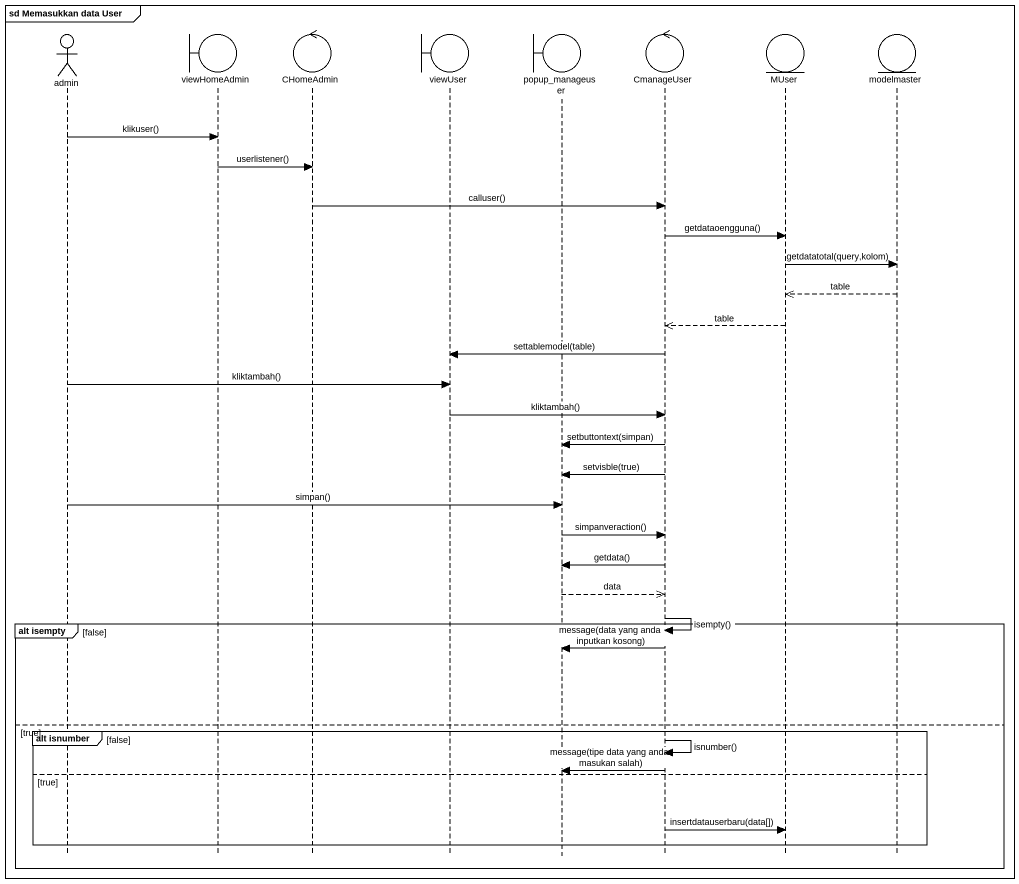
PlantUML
@startuml
mainframe sd Memasukkan data User
hide footbox
actor admin
boundary viewHomeAdmin
control CHomeAdmin
boundary viewUser
boundary popup_manageuser
control CmanageUser
entity MUser
entity modelmaster

admin -> viewHomeAdmin : klikuser()
viewHomeAdmin -> CHomeAdmin : userlistener()
CHomeAdmin -> CmanageUser : calluser()
CmanageUser -> MUser : getdataoengguna()
MUser -> modelmaster : getdatatotal(query,kolom)
modelmaster -->> MUser : table
MUser -->> CmanageUser : table
CmanageUser -> viewUser : settablemodel(table)
admin -> viewUser : kliktambah()
viewUser -> CmanageUser : kliktambah()
CmanageUser -> popup_manageuser : setbuttontext(simpan)
CmanageUser -> popup_manageuser : setvisble(true)
admin -> popup_manageuser : simpan()
popup_manageuser -> CmanageUser : simpanveraction()
CmanageUser -> popup_manageuser : getdata()
popup_manageuser -->> CmanageUser : data
CmanageUser -> CmanageUser : isempty()
group alt isempty [false]
  CmanageUser -> popup_manageuser : message(data yang anda inputkan kosong)
else true
  group alt isnumber [false]
    CmanageUser -> CmanageUser : isnumber()
    CmanageUser -> popup_manageuser : message(tipe data yang anda masukan salah)
  else true
    CmanageUser -> MUser : insertdatauserbaru(data[])
  end
end
@enduml
